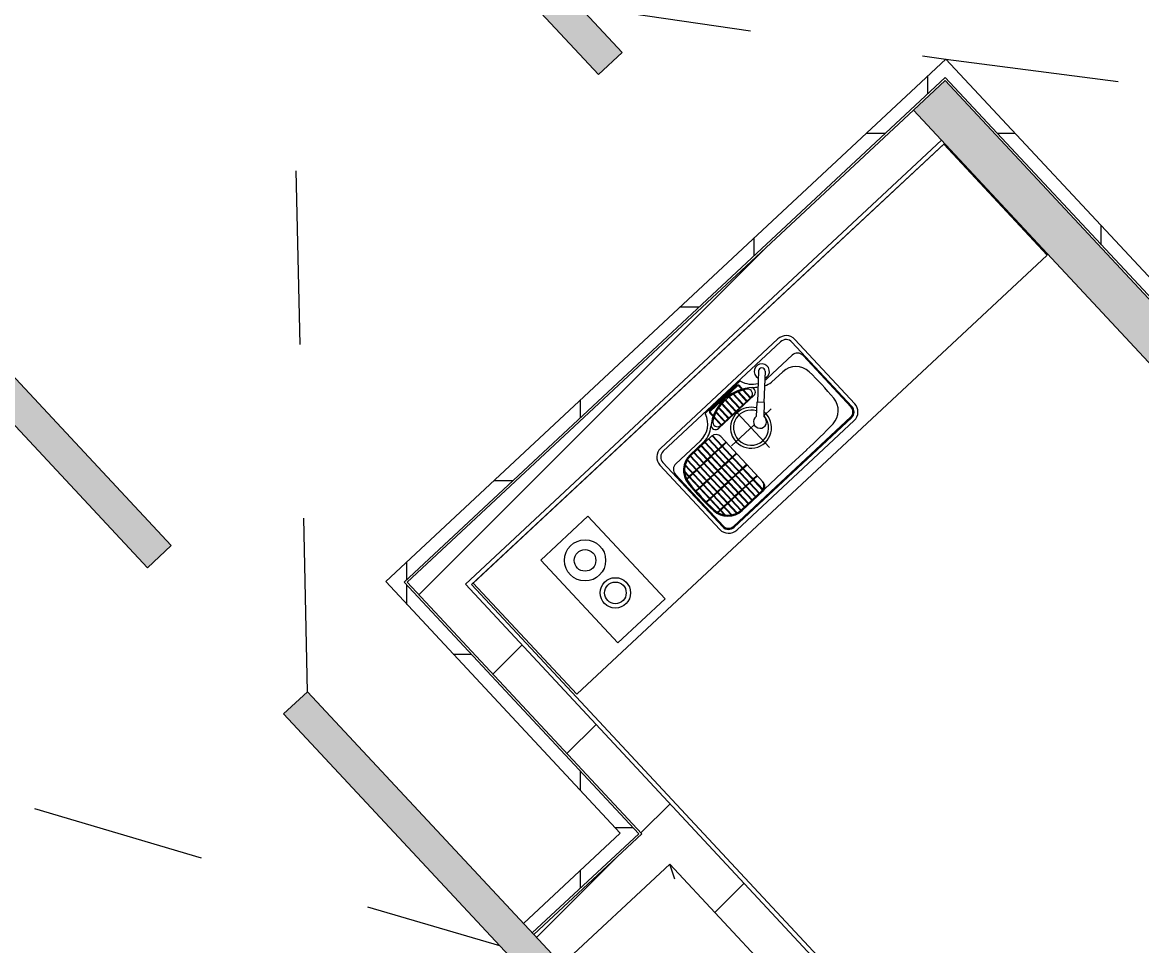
# Model space of a CAD drawing. Header units: millimetres. Extents: x -71377 to 516042, y -145869 to 441446.
# Drawn here: x 248998 to 254156, y 100207 to 104461 of the extents above; entities that cross this region are included whole.
import ezdxf

# ---------------------------------------------------------------- set-up
doc = ezdxf.new("R2010")
doc.units = ezdxf.units.MM
doc.header["$LTSCALE"] = 1000
doc.linetypes.add('_점선_S_', pattern=[1.6, 0.8, -0.8])
for name, color, linetype, lineweight in [('A-fnsh', 5, 'Continuous', 5), ('A-furn', 6, 'Continuous', 5), ('A-hat', 251, 'Continuous', 5), ('A-insu', 251, 'Continuous', 5), ('A-text-1', 3, 'Continuous', 5), ('A_bwall', 3, 'Continuous', 5), ('A_cwall', 2, 'Continuous', 5), ('A_fnsh', 5, 'Continuous', 5), ('AA_오픈', 8, '_점선_S_', 5)]:
    doc.layers.add(name, color=color, linetype=linetype, lineweight=lineweight)
doc.styles.add('나눔고딕_3', font='NanumGothic.ttf', dxfattribs={"height": 1400})
pattern_1 = [(45, (165969.5, 243949.9), (-353.5534, 353.5534), [])]
pattern_2 = [(0, (165969.5, 243949.9), (0, 800), []), (90, (165969.5, 243949.9), (-800, 5e-14), [])]

# ---------------------------------------------------------------- blocks, each defined once
blk = doc.blocks.new('가구_주방_돌봄센터_ - 가구_주방_돌봄센터_-6468227-지반층 배치도')
at = {"layer": 'A-furn'}
for p, q in [((0, 0), (0, 2965)), ((0, 2965), (700, 2965)), ((700, 2965), (700, 0)), ((595, 1850), (190, 1850)), ((595, 1832), (190, 1832)), ((190, 1832), (595, 1832)), ((595, 1827), (270, 1827)), ((135, 1795), (135, 1055)), ((153, 1795), (153, 1055)), ((235, 1792), (235, 1636.7)), ((627, 1289.7), (627, 1795)), ((632, 1055), (632, 1795)), ((650, 1055), (650, 1795)), ((261, 1707.3), (261, 1636.7)), ((182.1, 1628.5), (283.9, 1526.7)), ((203.3, 1649.7), (305.2, 1547.9)), ((307.3, 1550), (281.8, 1524.5)), ((353.9, 1503.3), (307.3, 1550)), ((350, 1507.3), (350, 1552.5)), ((158, 1533.2), (158, 1316.8)), ((163.2, 1340), (163.2, 1510)), ((166.2, 1340), (166.2, 1510)), ((193.2, 1518), (171.2, 1518)), ((193.2, 1515), (171.2, 1515)), ((197, 1515), (247.2, 1515)), ((198.5, 1518), (247.2, 1518)), ((247.2, 1330), (247.2, 1520)), ((250, 1314.4), (250, 1535.6)), ((281.8, 1524.5), (328.5, 1477.9)), ((599, 1543.1), (599, 1425)), ((176.9, 1446.5), (247.2, 1446.5)), ((177.3, 1449.5), (247.2, 1449.5)), ((180.7, 1469.5), (247.2, 1469.5)), ((181.3, 1472.5), (247.2, 1472.5)), ((187.3, 1492.5), (247.2, 1492.5)), ((188.4, 1495.5), (247.2, 1495.5)), ((350, 1302.5), (350, 1444.8)), ((176, 1426.5), (247.2, 1426.5)), ((176, 1423.5), (247.2, 1423.5)), ((176.9, 1403.5), (247.2, 1403.5)), ((177.3, 1400.5), (247.2, 1400.5)), ((475, 1425), (225, 1425)), ((599, 1425), (599, 1277.2)), ((180.7, 1380.5), (247.2, 1380.5)), ((181.3, 1377.5), (247.2, 1377.5)), ((187.3, 1357.5), (247.2, 1357.5)), ((188.4, 1354.5), (247.2, 1354.5)), ((193.2, 1335), (171.2, 1335)), ((193.2, 1332), (171.2, 1332)), ((197, 1335), (247.2, 1335)), ((198.5, 1332), (247.2, 1332)), ((571.6, 1295), (284.6, 1295)), ((319.1, 1271), (319.1, 1295)), ((322.1, 1271), (322.1, 1295)), ((389.1, 1271), (389.1, 1295)), ((392.1, 1271), (392.1, 1295)), ((459.1, 1271), (459.1, 1295)), ((462.1, 1271), (462.1, 1295)), ((529.1, 1271), (529.1, 1295)), ((532.1, 1271), (532.1, 1295)), ((627, 1055), (627, 1289.7)), ((254.6, 1265), (254.6, 1132)), ((254.6, 1248), (596.6, 1248)), ((254.6, 1245), (596.6, 1245)), ((254.8, 1268), (410.6, 1268)), ((255.2, 1271), (410.6, 1271)), ((319.1, 1248), (319.1, 1268)), ((319.1, 1225), (319.1, 1245)), ((322.1, 1248), (322.1, 1268)), ((322.1, 1225), (322.1, 1245)), ((389.1, 1248), (389.1, 1268)), ((389.1, 1225), (389.1, 1245)), ((392.1, 1248), (392.1, 1268)), ((392.1, 1225), (392.1, 1245)), ((410.6, 1271), (595.9, 1271)), ((410.6, 1268), (596.4, 1268)), ((459.1, 1248), (459.1, 1268)), ((459.1, 1225), (459.1, 1245)), ((462.1, 1248), (462.1, 1268)), ((462.1, 1225), (462.1, 1245)), ((529.1, 1248), (529.1, 1268)), ((529.1, 1225), (529.1, 1245)), ((532.1, 1248), (532.1, 1268)), ((532.1, 1225), (532.1, 1245)), ((596.6, 1132), (596.6, 1265)), ((601.6, 1134.6), (601.6, 1265)), ((235, 1058), (235, 1213.3)), ((249.6, 1223.1), (249.6, 1134.6)), ((254.6, 1225), (596.6, 1225)), ((254.6, 1222), (596.6, 1222)), ((254.6, 1202), (596.6, 1202)), ((254.6, 1199), (596.6, 1199)), ((319.1, 1202), (319.1, 1222)), ((319.1, 1179), (319.1, 1199)), ((322.1, 1202), (322.1, 1222)), ((322.1, 1179), (322.1, 1199)), ((389.1, 1202), (389.1, 1222)), ((389.1, 1179), (389.1, 1199)), ((392.1, 1202), (392.1, 1222)), ((392.1, 1179), (392.1, 1199)), ((459.1, 1202), (459.1, 1222)), ((459.1, 1179), (459.1, 1199)), ((462.1, 1202), (462.1, 1222)), ((462.1, 1179), (462.1, 1199)), ((529.1, 1202), (529.1, 1222)), ((529.1, 1179), (529.1, 1199)), ((532.1, 1202), (532.1, 1222)), ((532.1, 1179), (532.1, 1199)), ((254.6, 1179), (596.6, 1179)), ((254.6, 1176), (596.6, 1176)), ((254.6, 1156), (596.6, 1156)), ((254.6, 1153), (596.6, 1153)), ((319.1, 1156), (319.1, 1176)), ((319.1, 1133), (319.1, 1153)), ((322.1, 1156), (322.1, 1176)), ((322.1, 1133), (322.1, 1153)), ((389.1, 1156), (389.1, 1176)), ((389.1, 1133), (389.1, 1153)), ((392.1, 1156), (392.1, 1176)), ((392.1, 1133), (392.1, 1153)), ((459.1, 1156), (459.1, 1176)), ((459.1, 1133), (459.1, 1153)), ((462.1, 1156), (462.1, 1176)), ((462.1, 1133), (462.1, 1153)), ((529.1, 1156), (529.1, 1176)), ((529.1, 1133), (529.1, 1153)), ((532.1, 1156), (532.1, 1176)), ((532.1, 1133), (532.1, 1153)), ((254.6, 1133), (596.6, 1133)), ((254.7, 1130), (596.5, 1130)), ((258, 1110), (593.3, 1110)), ((258.8, 1107), (592.4, 1107)), ((267.9, 1087), (583.3, 1087)), ((269.8, 1084), (581.4, 1084)), ((319.1, 1110), (319.1, 1130)), ((319.1, 1087), (319.1, 1107)), ((319.1, 1064), (319.1, 1084)), ((322.1, 1110), (322.1, 1130)), ((322.1, 1087), (322.1, 1107)), ((322.1, 1064), (322.1, 1084)), ((389.1, 1110), (389.1, 1130)), ((389.1, 1087), (389.1, 1107)), ((389.1, 1064), (389.1, 1084)), ((392.1, 1110), (392.1, 1130)), ((392.1, 1087), (392.1, 1107)), ((392.1, 1064), (392.1, 1084)), ((459.1, 1110), (459.1, 1130)), ((459.1, 1087), (459.1, 1107)), ((459.1, 1064), (459.1, 1084)), ((462.1, 1110), (462.1, 1130)), ((462.1, 1087), (462.1, 1107)), ((462.1, 1064), (462.1, 1084)), ((529.1, 1110), (529.1, 1130)), ((529.1, 1087), (529.1, 1107)), ((529.1, 1064), (529.1, 1084)), ((532.1, 1110), (532.1, 1130)), ((532.1, 1087), (532.1, 1107)), ((532.1, 1064), (532.1, 1084)), ((287.6, 1064), (563.6, 1064)), ((291.4, 1061), (559.8, 1061)), ((319.1, 1046.8), (319.1, 1061)), ((322.1, 1045.9), (322.1, 1061)), ((389.1, 1040.7), (389.1, 1061)), ((392.1, 1040.4), (392.1, 1061)), ((459.1, 1040.7), (459.1, 1061)), ((459.1, 1041.6), (459.1, 1040.4)), ((462.1, 1061), (462.1, 1041.6)), ((462.1, 1041.6), (462.1, 1040.5)), ((529.1, 1045.9), (529.1, 1061)), ((532.1, 1046.8), (532.1, 1061)), ((190, 1018), (595, 1018)), ((190, 1000), (595, 1000)), ((270, 1023), (595, 1023)), ((135, 300), (135, 597)), ((135, 597), (657, 597)), ((657, 597), (657, 300)), ((657, 300), (135, 300)), ((700, 0), (0, 0))]:
    blk.add_line(p, q, dxfattribs=at)
for centre, radius in [((275, 448.5), 95), ((480, 448.5), 70), ((275, 448.5), 50), ((480, 448.5), 50)]:
    blk.add_circle(centre, radius, dxfattribs=at)
for centre, radius, start, end in [((190, 1795), 55, 90, 180), ((190, 1795), 37, 90, 180), ((270, 1792), 35, 90, 180), ((595, 1795), 55, 0, 90), ((595, 1795), 37, 360, 90), ((595, 1795), 32, 0, 90), ((350, 1707.3), 89, 93.8251, 180), ((430, 510.8), 1288.2, 86.401, 93.8251), ((505.3, 1707.6), 89, 3.8898, 86.401), ((-1589.9, 1565.2), 2189, 359.421, 3.8898), ((194, 1638.3), 35, 339.7885, 289.0317), ((192.7, 1639.1), 15, 45, 225), ((130, 1636.7), 105, 350.5718, 0), ((161.6, 1647.9), 100, 332.8951, 353.5192), ((130, 1636.7), 105, 286.6807, 332.218), ((370, 1425), 200, 138.5904, 180), ((230.1, 1537.1), 20, 355.6056, 135.7515), ((130, 1636.7), 120, 318.5904, 330.0111), ((161, 1533.2), 3, 106.6807, 180), ((171.2, 1510), 8, 90, 180), ((171.2, 1510), 5, 90, 180), ((370, 1427.2), 194, 147.3633, 180.6512), ((193.2, 1516.5), 1.5, 270, 90), ((225.2, 1520), 22, 0, 147.4672), ((350, 1425), 94.5, 121.4233, 238.5767), ((358.2, 1473.6), 30, 171.8699, 98.1301), ((350, 1425), 94.5, 263.0028, 96.9972), ((350, 1425), 81, 270.9157, 89.0843), ((350, 1425), 81, 119.1052, 270), ((370, 1425), 200, 180, 221.4096), ((370, 1422.8), 194, 179.3488, 212.6367), ((342.6, 1403.9), 72.8, 234.8443, 266.7352), ((161, 1316.8), 3, 180, 253.3193), ((130, 1213.3), 105, 360, 73.3193), ((171.2, 1340), 8, 180, 270), ((171.2, 1340), 5, 180, 270), ((193.2, 1333.5), 1.5, 270, 90), ((225.2, 1330), 22, 212.5328, 0), ((229.6, 1313.2), 20.5, 220.098, 3.4575), ((130, 1213.3), 120, 4.6469, 41.4096), ((284.6, 1265), 30, 90, 180), ((562.9, 1261.4), 33.9, 6.099, 82.5912), ((571.6, 1265), 30, 24.0559, 90), ((571.6, 1265), 30, 0, 24.0559), ((346.6, 1134.6), 97, 180, 266.2347), ((346.6, 1134.6), 92, 180, 266.2347), ((504.6, 1134.6), 92, 273.7653, 0), ((504.6, 1134.6), 97, 273.7653, 0), ((190, 1055), 55, 180, 270), ((190, 1055), 37, 180, 270), ((270, 1058), 35, 180, 270), ((425.6, 2335), 1300, 266.2347, 273.7653), ((425.6, 2335), 1295, 266.2347, 273.7653), ((595, 1055), 37, 270, 0), ((595, 1055), 55, 270, 0), ((595, 1055), 32, 270, 360)]:
    blk.add_arc(centre, radius, start, end, dxfattribs=at)

msp = doc.modelspace()

# ---------------------------------------------------------------- hatches: boundary and pattern name
at = {"layer": 'A-hat'}
for points in [[(251652.1, 104220.4), (251761.8, 104322.7), (250148.9, 106052.4), (250039.2, 105950.1), (251229.4, 104673.7)], [(255351.1, 101646.7), (255497.4, 101783.1), (253250.2, 104192.9), (253103.9, 104056.5), (254545.5, 102510.7)], [(249574, 101947.5), (249683.7, 102049.8), (247930.9, 103929.4), (247821.2, 103827.1)], [(251350.6, 100042.3), (251460.3, 100144.6), (250311.1, 101377), (250201.4, 101274.7), (251267.9, 100131)]]:
    msp.add_hatch(color=256, dxfattribs=at).paths.add_polyline_path(points)
h = msp.add_hatch(dxfattribs=at)
h.set_pattern_fill('FP_13', color=256, scale=1000, style=0, pattern_type=2)
h.set_pattern_definition(pattern_2)
h.paths.add_polyline_path([(250756.8, 101881.4), (253294.6, 104248), (253253.7, 104291.9), (250715.9, 101925.3)])
h = msp.add_hatch(dxfattribs=at)
h.set_pattern_fill('FP_13', color=256, scale=1000, style=0, pattern_type=2)
h.set_pattern_definition(pattern_2)
h.paths.add_polyline_path([(255497.9, 101797.2), (255541.8, 101838.2), (253294.6, 104248), (253250.7, 104207.1), (254832.6, 102510.7)])
h = msp.add_hatch(dxfattribs=at)
h.set_pattern_fill('FP_12', color=256, scale=1000, style=0, pattern_type=2)
h.set_pattern_definition(pattern_1)
h.paths.add_polyline_path([(250900.5, 101742), (253233.5, 103917.6), (253103.9, 104056.5), (250770.9, 101880.9)])
h = msp.add_hatch(dxfattribs=at)
h.set_pattern_fill('FP_13', color=256, scale=1000, style=0, pattern_type=2)
h.set_pattern_definition(pattern_2)
h.paths.add_polyline_path([(251753, 100725.2), (251796.8, 100766.1), (250715.9, 101925.3), (250672, 101884.4)])
h = msp.add_hatch(dxfattribs=at)
h.set_pattern_fill('FP_12', color=256, scale=1000, style=0, pattern_type=2)
h.set_pattern_definition(pattern_1)
h.paths.add_polyline_path([(253018.1, 99471.1), (253157.1, 99600.7), (251039.5, 101871.6), (250900.5, 101742), (252200.8, 100347.6)])
h = msp.add_hatch(dxfattribs=at)
h.set_pattern_fill('FP_13', color=256, scale=1000, style=0, pattern_type=2)
h.set_pattern_definition(pattern_2)
h.paths.add_polyline_path([(251347.7, 100265.3), (251837.8, 100722.2), (251796.8, 100766.1), (251306.8, 100309.2)])
h = msp.add_hatch(dxfattribs=at)
h.set_pattern_fill('FP_12', color=256, scale=1000, style=0, pattern_type=2)
h.set_pattern_definition(pattern_1)
h.paths.add_polyline_path([(251469.5, 100105.4), (251981.5, 100582.8), (251851.9, 100721.7), (251354.6, 100258), (251460.3, 100144.6), (251445.6, 100131)])

# ---------------------------------------------------------------- linework, layer by layer
at = {"layer": 'A-fnsh'}
msp.add_line((251067.7, 101870.6), (253171.7, 99614.4), dxfattribs=at)
at = {"layer": 'A-insu'}
for p, q in [((253253.7, 104291.9), (250672, 101884.4)), ((255500.8, 101882), (253253.7, 104291.9)), ((250756.8, 101881.4), (253250.7, 104207.1)), ((253250.7, 104207.1), (255497.9, 101797.2)), ((250672, 101884.4), (251753, 100725.2)), ((251837.8, 100722.2), (250756.8, 101881.4)), ((251753, 100725.2), (251306.8, 100309.2)), ((251347.7, 100265.3), (251837.8, 100722.2))]:
    msp.add_line(p, q, dxfattribs=at)
at = {"layer": 'A_bwall'}
for p, q in [((253103.9, 104056.5), (250770.9, 101880.9)), ((251039.5, 101871.6), (253233.5, 103917.6)), ((250770.9, 101880.9), (251851.9, 100721.7)), ((253157.1, 99600.7), (251039.5, 101871.6)), ((251851.9, 100721.7), (251354.6, 100258)), ((251469.5, 100105.4), (251981.5, 100582.8)), ((251981.5, 100582.8), (253018.1, 99471.1))]:
    msp.add_line(p, q, dxfattribs=at)
at = {"layer": 'A_cwall'}
for p, q in [((251761.8, 104322.7), (250148.9, 106052.4)), ((250039.2, 105950.1), (251652.1, 104220.4)), ((251652.1, 104220.4), (251761.8, 104322.7)), ((253250.2, 104192.9), (253103.9, 104056.5)), ((255497.4, 101783.1), (253250.2, 104192.9)), ((253103.9, 104056.5), (255351.1, 101646.7)), ((249683.7, 102049.8), (247930.9, 103929.4)), ((247821.2, 103827.1), (249574, 101947.5)), ((249574, 101947.5), (249683.7, 102049.8)), ((250311.1, 101377), (250201.4, 101274.7)), ((251460.3, 100144.6), (250311.1, 101377)), ((250201.4, 101274.7), (251350.6, 100042.3))]:
    msp.add_line(p, q, dxfattribs=at)
at = {"layer": 'A_fnsh'}
for p, q in [((251067.7, 101870.6), (253247.2, 103902.9)), ((253171.7, 99614.4), (251067.7, 101870.6))]:
    msp.add_line(p, q, dxfattribs=at)
at = {"layer": 'AA_오픈'}
for p, q in [((250311.1, 101377), (250217.9, 105758.4)), ((251562.2, 104536.8), (253253.7, 104291.9)), ((253253.7, 104291.9), (257475.1, 103739)), ((244449.4, 102193.7), (251197.1, 100206.9)), ((252506.2, 98993.7), (251981.5, 100582.8))]:
    msp.add_line(p, q, dxfattribs=at)

# ---------------------------------------------------------------- block references
at = {"layer": 'A-furn', "rotation": 313.0000012484762}
msp.add_blockref('가구_주방_돌봄센터_ - 가구_주방_돌봄센터_-6468227-지반층 배치도', (251075, 101877.4), dxfattribs=at)

# ---------------------------------------------------------------- texts
at = {"layer": 'A-text-1', "insert": (253765.5, 98706.1), "char_height": 1400, "width": 6636.003, "attachment_point": 1, "rotation": 43, "line_spacing_factor": 1.2, "style": '나눔고딕_3'}
msp.add_mtext('\\pxt9.07143,18.14286,27.21429,36.28571,45.35714,54.42857,63.5,72.57143,81.64286,90.71429,99.78571,108.85714,117.92857,127,136.07143,145.14286,154.21429,163.28571,172.35714,181.42857,190.5,199.57143,208.64286,217.71429,226.78571,235.85714,244.92857,254,263.07143,272.14286,281.21429,290.28571;{경로당}', dxfattribs=at)

doc.saveas('drawing.dxf')
